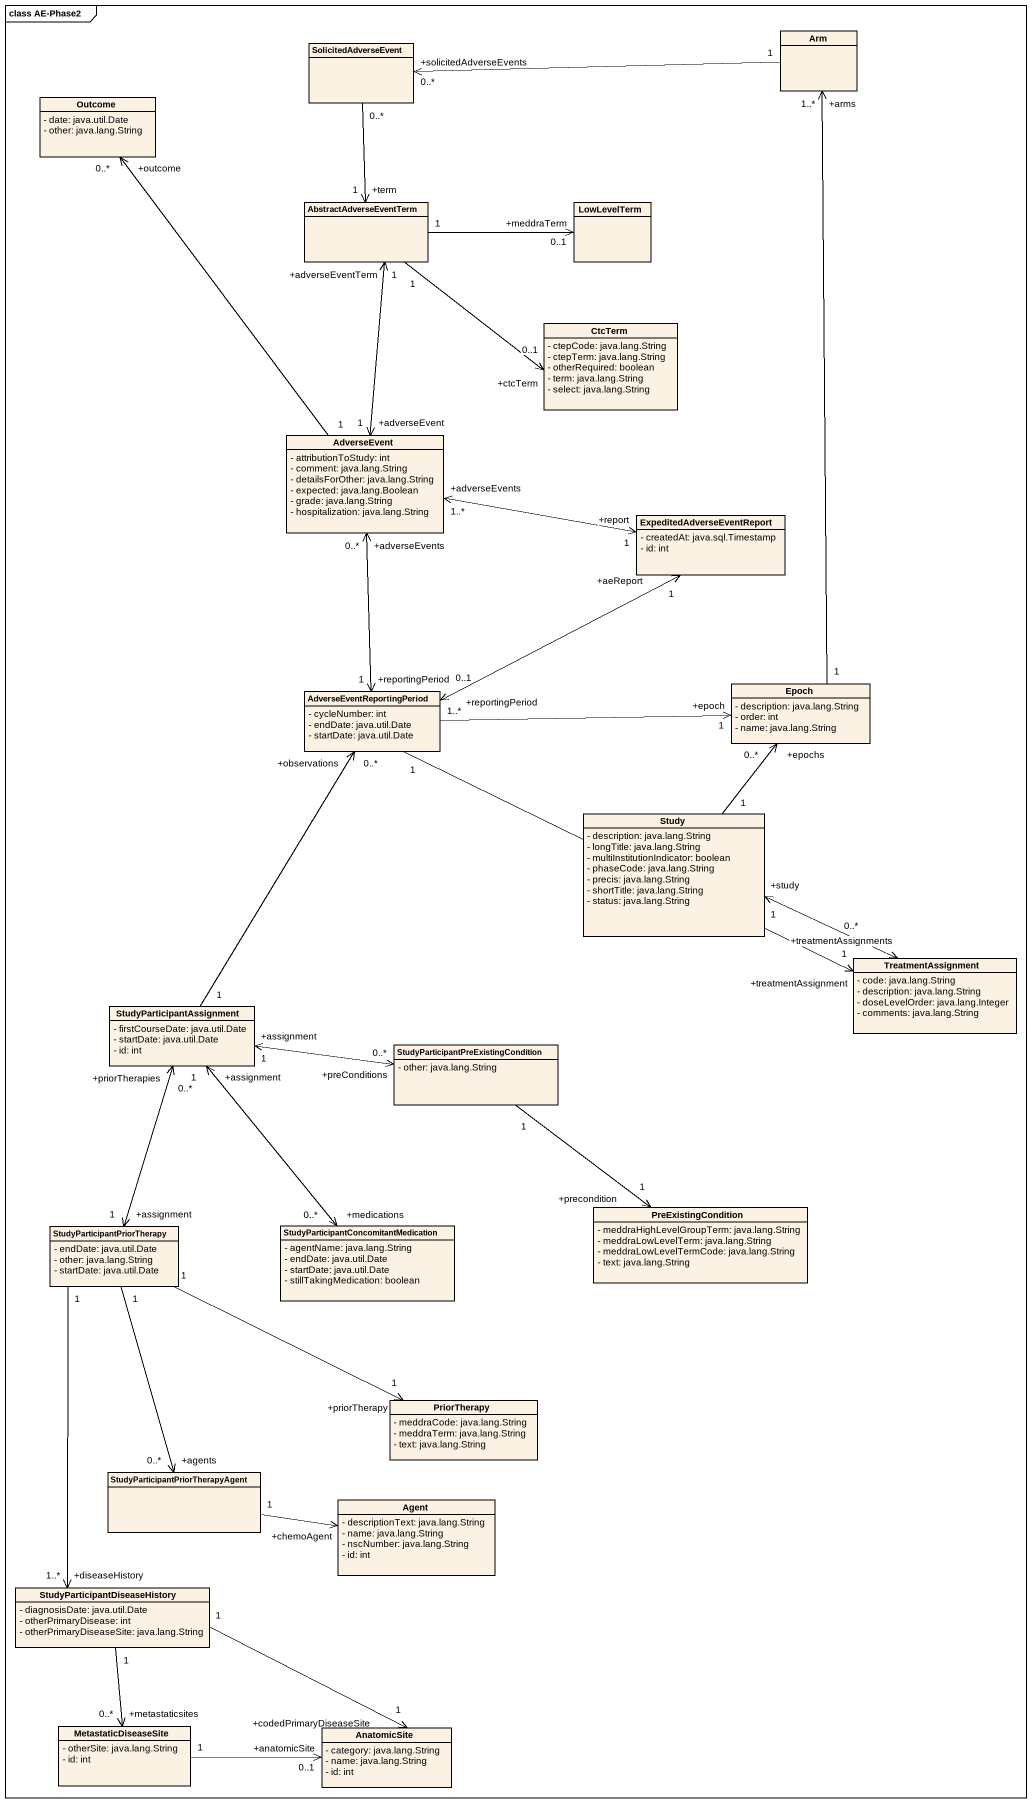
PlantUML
@startuml
mainframe class AE-Phase2
hide circle
hide empty members
skinparam classAttributeIconSize 0
class SolicitedAdverseEvent
class Arm
class Outcome {
  - date: java.util.Date
  - other: java.lang.String
}
class AbstractAdverseEventTerm
class LowLevelTerm
class CtcTerm {
  - ctepCode: java.lang.String
  - ctepTerm: java.lang.String
  - otherRequired: boolean
  - term: java.lang.String
  - select: java.lang.String
}
class AdverseEvent {
  - attributionToStudy: int
  - comment: java.lang.String
  - detailsForOther: java.lang.String
  - expected: java.lang.Boolean
  - grade: java.lang.String
  - hospitalization: java.lang.String
}
class ExpeditedAdverseEventReport {
  - createdAt: java.sql.Timestamp
  - id: int
}
class Epoch {
  - description: java.lang.String
  - order: int
  - name: java.lang.String
}
class AdverseEventReportingPeriod {
  - cycleNumber: int
  - endDate: java.util.Date
  - startDate: java.util.Date
}
class Study {
  - description: java.lang.String
  - longTitle: java.lang.String
  - multiInstitutionIndicator: boolean
  - phaseCode: java.lang.String
  - precis: java.lang.String
  - shortTitle: java.lang.String
  - status: java.lang.String
}
class TreatmentAssignment {
  - code: java.lang.String
  - description: java.lang.String
  - doseLevelOrder: java.lang.Integer
  - comments: java.lang.String
}
class StudyParticipantAssignment {
  - firstCourseDate: java.util.Date
  - startDate: java.util.Date
  - id: int
}
class "StudyParticipantPreExistingCondition" as StudyParticipantPreExistingC {
  - other: java.lang.String
}
class StudyParticipantPriorTherapy {
  - endDate: java.util.Date
  - other: java.lang.String
  - startDate: java.util.Date
}
class "StudyParticipantConcomitantMedication" as StudyParticipantConcomitantM {
  - agentName: java.lang.String
  - endDate: java.util.Date
  - startDate: java.util.Date
  - stillTakingMedication: boolean
}
class PreExistingCondition {
  - meddraHighLevelGroupTerm: java.lang.String
  - meddraLowLevelTerm: java.lang.String
  - meddraLowLevelTermCode: java.lang.String
  - text: java.lang.String
}
class PriorTherapy {
  - meddraCode: java.lang.String
  - meddraTerm: java.lang.String
  - text: java.lang.String
}
class "StudyParticipantPriorTherapyAgent" as StudyParticipantPriorTherapy_2
class "Agent" as Agent_ {
  - descriptionText: java.lang.String
  - name: java.lang.String
  - nscNumber: java.lang.String
  - id: int
}
class "StudyParticipantDiseaseHistory" as StudyParticipantDiseaseHisto {
  - diagnosisDate: java.util.Date
  - otherPrimaryDisease: int
  - otherPrimaryDiseaseSite: java.lang.String
}
class MetastaticDiseaseSite {
  - otherSite: java.lang.String
  - id: int
}
class AnatomicSite {
  - category: java.lang.String
  - name: java.lang.String
  - id: int
}
SolicitedAdverseEvent "0..*" --> "+term\n1" AbstractAdverseEventTerm
Arm "1" -left-> "+solicitedAdverseEvents\n0..*" SolicitedAdverseEvent
AbstractAdverseEventTerm "1" -right-> "+meddraTerm\n0..1" LowLevelTerm
AbstractAdverseEventTerm "1" -right-> "+ctcTerm\n0..1" CtcTerm
AdverseEvent "1" -up-> "+outcome\n0..*" Outcome
AdverseEvent "+adverseEvent\n1" <-up-> "+adverseEventTerm\n1" AbstractAdverseEventTerm
ExpeditedAdverseEventReport "+report\n1" <-left-> "+adverseEvents\n1..*" AdverseEvent
Epoch "1" -up-> "+arms\n1..*" Arm
AdverseEventReportingPeriod "+reportingPeriod\n1" <-up-> "+adverseEvents\n0..*" AdverseEvent
AdverseEventReportingPeriod "+reportingPeriod\n0..1" <-right-> "+aeReport\n1" ExpeditedAdverseEventReport
AdverseEventReportingPeriod "1..*" -right-> "+epoch\n1" Epoch
AdverseEventReportingPeriod "1" -right-> "+treatmentAssignment\n1" TreatmentAssignment
Study "1" -up-> "+epochs\n0..*" Epoch
Study "+study\n1" <-right-> "+treatmentAssignments\n0..*" TreatmentAssignment
StudyParticipantAssignment "1" -up-> "+observations\n0..*" AdverseEventReportingPeriod
StudyParticipantAssignment "+assignment\n1" <-right-> "+preConditions\n0..*" StudyParticipantPreExistingC
StudyParticipantAssignment "+priorTherapies\n0..*" <--> "+assignment\n1" StudyParticipantPriorTherapy
StudyParticipantAssignment "+assignment\n1" <--> "+medications\n0..*" StudyParticipantConcomitantM
StudyParticipantPreExistingC "1" --> "+precondition\n1" PreExistingCondition
StudyParticipantPriorTherapy "1" -right-> "+priorTherapy\n1" PriorTherapy
StudyParticipantPriorTherapy "1" --> "+agents\n0..*" StudyParticipantPriorTherapy_2
StudyParticipantPriorTherapy "1" --> "+diseaseHistory\n1..*" StudyParticipantDiseaseHisto
StudyParticipantPriorTherapy_2 "1" -right-> "+chemoAgent" Agent_
StudyParticipantDiseaseHisto "1" --> "+metastaticsites\n0..*" MetastaticDiseaseSite
StudyParticipantDiseaseHisto "1" -right-> "+codedPrimaryDiseaseSite\n1" AnatomicSite
MetastaticDiseaseSite "1" -right-> "+anatomicSite\n0..1" AnatomicSite
@enduml
